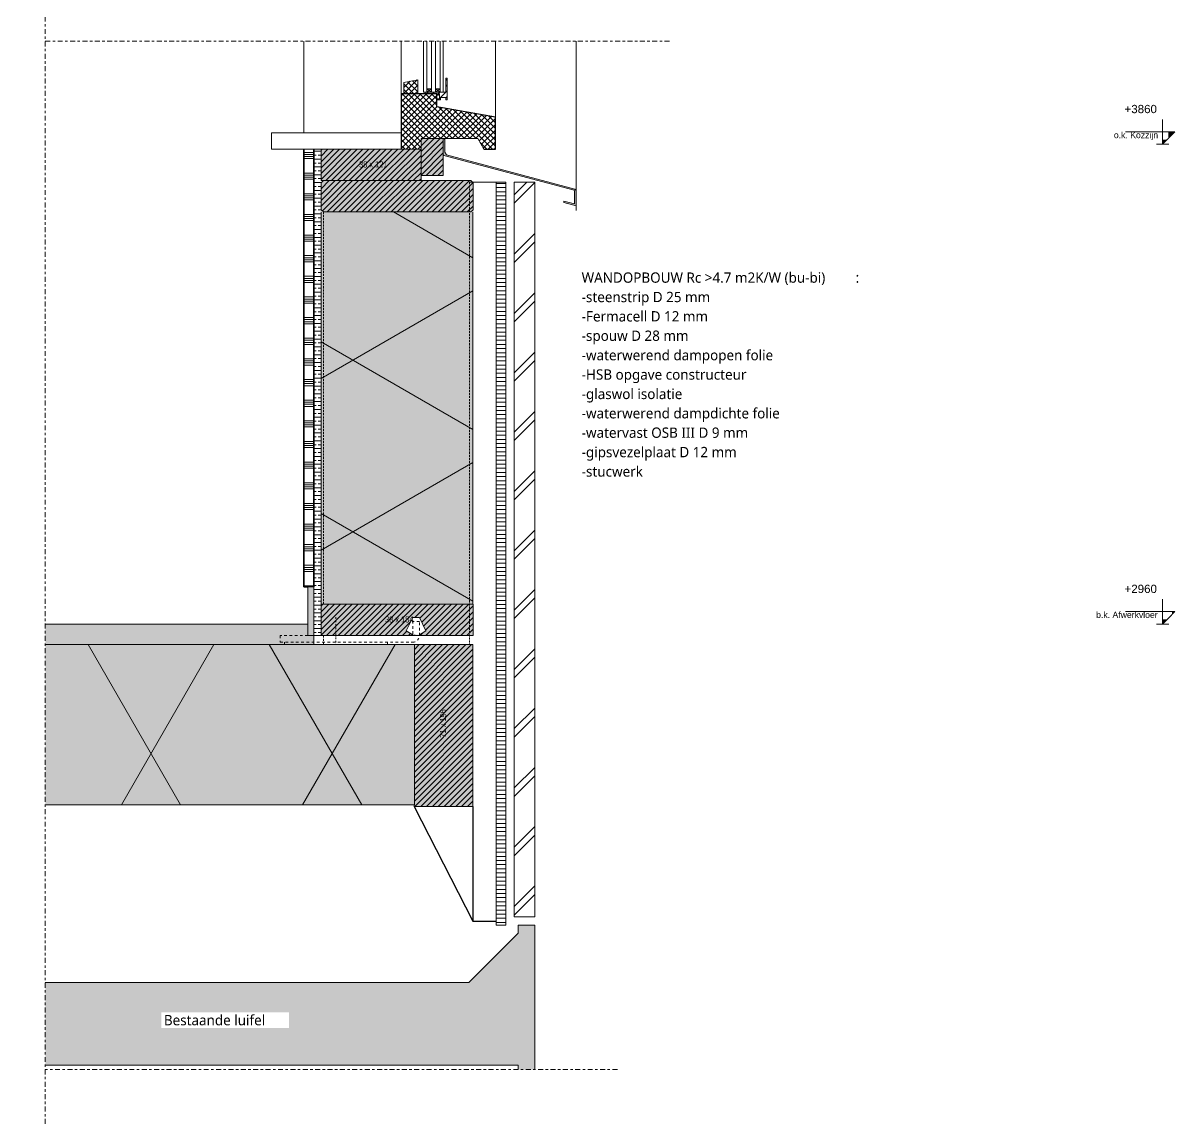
# Model space of a CAD drawing. Header units: millimetres. Extents: x 1813 to 34621, y -2347 to 13791.
# Drawn here: x 19223 to 20617, y 7341 to 8674 of the extents above; entities that cross this region are included whole.
import ezdxf

# ---------------------------------------------------------------- set-up
doc = ezdxf.new("R2010")
doc.units = ezdxf.units.MM
for name, pattern in [('Dash', [6.35, 3.175, -3.175]), ('MV_center', [15, 6, -3, 3, -3]), ('MV_hidden', [3.75, 2.5, -1.25]), ('Streep-stip _ detail', [4, 2, -1, 0, -1])]:
    doc.linetypes.add(name, pattern=pattern)
for name, color, linetype, lineweight in [('A-ANNO-NOTE', 131, 'Continuous', 18), ('A-DETL', 90, 'Continuous', 13), ('A-DETL-GENF', 92, 'Continuous', 18), ('A-DETL-MEDM', 33, 'Continuous', 18), ('G-ANNO-TEXT', 231, 'Continuous', 13)]:
    doc.layers.add(name, color=color, linetype=linetype, lineweight=lineweight)
doc.styles.add('Arial', font='arial.ttf', dxfattribs={"height": 7.5})
doc.styles.add('Arial_1', font='arial.ttf', dxfattribs={"height": 10})
doc.styles.add('Segoe UI_3', font='segoeui.ttf', dxfattribs={"height": 12.5})
doc.styles.add('Segoe UI_B', font='segoeui.ttf', dxfattribs={"height": 12.5})
doc.styles.add('Swis721 Cn BT_1', font='swissc.ttf', dxfattribs={"height": 7.5})
pattern_1 = [(45, (0, 0), (-3.5355339, 3.5355339), []), (135, (0, 0), (-3.5355339, -3.5355339), [])]

# ---------------------------------------------------------------- blocks, each defined once
blk = doc.blocks.new('42 isolatie - Type 1-5126929-Details Verbouwingen')
at = {"layer": 'A-DETL-GENF'}
blk.add_hatch(color=256, dxfattribs=at).paths.add_polyline_path([(38.3, -184.8), (513.3, -184.8), (513.3, -0.9), (38.3, -0.9)])
at = {"layer": 'A-DETL-GENF', "lineweight": 13}
h = blk.add_hatch(dxfattribs=at)
h.set_pattern_fill('FP_74', color=256, style=0, pattern_type=2)
h.set_pattern_definition([(300, (-2126.39, -181.76), (-155.885, -90), []), (240, (-2126.39, -181.76), (-155.885, 90), [])])
h.paths.add_polyline_path([(38.3, -184.8), (513.3, -184.8), (513.3, -0.9), (38.3, -0.9)])
at = {"layer": 'A-DETL-GENF'}
blk.add_line((38.3, -184.8), (513.3, -184.8), dxfattribs=at)
blk.add_line((38.3, -184.8), (513.3, -184.8), dxfattribs=at)
blk = doc.blocks.new('NLRS_00_DI_hout_rechthoekig1 - SLS 38x184-V187-Details Verbouwingen')
at = {"layer": 'A-DETL-GENF', "lineweight": 13}
h = blk.add_hatch(color=256, dxfattribs=at)
h.paths.add_polyline_path([(0, -38), (184, -38), (184, 0), (0, 0)])
h.paths.add_polyline_path([(119, -37), (111, -37), (103, -32.4), (111, -16), (119, -16), (127, -32.4)])
at = {"layer": 'A-DETL-MEDM', "lineweight": 13}
h = blk.add_hatch(dxfattribs=at)
h.set_pattern_fill('FP_263', color=256, style=0, pattern_type=2)
h.set_pattern_definition([(45, (-19583.465, -7970.376), (-3.5355339, 3.5355339), [])])
h.paths.add_polyline_path([(0, -38), (184, -38), (184, 0), (0, 0)])
h.paths.add_polyline_path([(119, -37), (111, -37), (103, -32.4), (111, -16), (119, -16), (127, -32.4)])
at = {"layer": 'A-DETL-MEDM'}
for p, q in [((0, 0), (184, 0)), ((0, -38), (0, 0)), ((184, 0), (184, -38)), ((184, 0), (184, -38)), ((184, 0), (184, -38)), ((184, -38), (0, -38)), ((184, -38), (0, -38))]:
    blk.add_line(p, q, dxfattribs=at)
blk = doc.blocks.new('31 driedubbel_glas - HR___ 2-5126931-Details Verbouwingen')
at = {"layer": 'A-DETL-GENF', "lineweight": 13}
for p, q in [((0, 24), (61.4, 24)), ((0, 20), (0, 24)), ((61.4, 20), (0, 20)), ((0, 14.5), (0, 20)), ((4, 14.5), (0, 20)), ((0, 14.5), (4, 20)), ((0, 14.5), (61.4, 14.5)), ((0, 0), (0, 14.5)), ((4, 14.5), (4, 20)), ((241.4, 24), (339.8, 24)), ((351.9, 20), (241.4, 20)), ((241.4, 14.5), (351.9, 14.5)), ((351.9, 20), (347.9, 20)), ((351.9, 14.5), (347.9, 20)), ((347.9, 14.5), (351.9, 20)), ((347.9, 20), (347.9, 14.5)), ((351.9, 24), (351.9, 20)), ((351.9, 14.5), (351.9, 20)), ((351.9, 14.5), (351.9, 0)), ((0, 9.5), (61.4, 9.5)), ((0, 4), (4, 9.5)), ((0, 9.5), (4, 4)), ((61.4, 4), (0, 4)), ((61.4, 0), (0, 0)), ((4, 9.5), (4, 4)), ((241.4, 9.5), (351.9, 9.5)), ((351.9, 4), (241.4, 4)), ((351.9, 0), (241.4, 0)), ((347.9, 4), (347.9, 9.5)), ((347.9, 9.5), (351.9, 4)), ((347.9, 4), (351.9, 9.5))]:
    blk.add_line(p, q, dxfattribs=at)
blk = doc.blocks.new('00 hout_rechthoekig_sls1 - SLS 38x184-5126933-Details Verbouwingen')
at = {"layer": 'A-DETL-GENF'}
blk.add_hatch(color=256, dxfattribs=at).paths.add_polyline_path([(141, 38), (2.8, 38), (0, 35.2), (0, 2.8), (2.8, 0), (181.2, 0), (184, 2.8), (184, 35.2), (181.2, 38)])
at = {"layer": 'A-DETL-MEDM', "lineweight": 13}
h = blk.add_hatch(dxfattribs=at)
h.set_pattern_fill('FP_265', color=256, style=0, pattern_type=2)
h.set_pattern_definition([(225, (19767.465, 8483.376), (3.5355339, -3.5355339), [])])
h.paths.add_polyline_path([(141, 38), (2.8, 38), (0, 35.2), (0, 2.8), (2.8, 0), (181.2, 0), (184, 2.8), (184, 35.2), (181.2, 38)])
at = {"layer": 'A-DETL-MEDM'}
for p, q in [((0, 35.2), (2.8, 38)), ((0, 35.2), (2.8, 38)), ((0, 2.8), (0, 35.2)), ((2.8, 38), (181.2, 38)), ((181.2, 38), (184, 35.2)), ((181.2, 38), (184, 35.2)), ((184, 35.2), (184, 2.8)), ((2.8, 0), (0, 2.8)), ((2.8, 0), (0, 2.8)), ((2.8, 0), (63, 0)), ((184, 2.8), (181.2, 0)), ((181.2, 0), (184, 2.8))]:
    blk.add_line(p, q, dxfattribs=at)
blk = doc.blocks.new('20 HSB_vloeranker1 - 25x170 6x60-5126940-Details Verbouwingen')
at = {"layer": 'A-DETL-GENF'}
for p, q in [((-16, -12), (-24, -16.6)), ((-16, -12), (-24, -16.6)), ((0, -16.6), (-8, -12)), ((-7.8, -12.1), (0, -16.6)), ((22.5, -3), (22.5, 0)), ((147.5, 0), (147.5, -3)), ((-24, -16.6), (-16, -33)), ((-16, -33), (-24, -16.6)), ((-8, -33), (0, -16.6)), ((-8, -33), (0, -16.6)), ((-16, -33), (-8, -33)), ((-16, -33), (-12, -33)), ((-8, -33), (-12, -33))]:
    blk.add_line(p, q, dxfattribs=at)
at = {"layer": 'A-DETL-GENF', "linetype": 'Dash'}
for p, q in [((-16, -11), (-16, -28)), ((152.5, -3), (-8, -3)), ((-8, -13), (-8, -28)), ((-6, -11), (112, -11)), ((119, -11), (152.5, -11)), ((152.5, -11), (152.5, -3)), ((-16, -28), (-8, -28))]:
    blk.add_line(p, q, dxfattribs=at)
at = {"layer": 'A-DETL-GENF', "linetype": 'Streep-stip _ detail', "lineweight": 13}
blk.add_line((85, -33.2), (85, 0), dxfattribs=at)
at = {"layer": 'A-DETL-GENF', "linetype": 'Dash'}
for centre, radius in [((-8, -11), 8), ((-6, -13), 2)]:
    blk.add_arc(centre, radius, 90, 180, dxfattribs=at)
blk = doc.blocks.new('42 isolatie - Type 1-5126939-Details Verbouwingen')
at = {"layer": 'A-DETL-GENF'}
blk.add_hatch(color=256, dxfattribs=at).paths.add_polyline_path([(0.3, 0.8), (59.3, 0.8), (59.3, 7.8), (0.3, 7.8)])
for p, q in [((59.3, 7.8), (0.3, 7.8)), ((0.3, 7.8), (0.3, 0.8)), ((0.3, 0.8), (59.3, 0.8)), ((59.3, 0.8), (59.3, 7.8))]:
    blk.add_line(p, q, dxfattribs=at)
blk = doc.blocks.new('NLRS_00_DI_hout_rechthoekig1 - SLS 38x121-V191-Details Verbouwingen')
at = {"layer": 'A-DETL-GENF', "lineweight": 13}
blk.add_hatch(color=256, dxfattribs=at).paths.add_polyline_path([(0, -38), (121, -38), (121, 0), (0, 0)])
at = {"layer": 'A-DETL-MEDM', "lineweight": 13}
h = blk.add_hatch(dxfattribs=at)
h.set_pattern_fill('FP_269', color=256, style=0, pattern_type=2)
h.set_pattern_definition([(45, (-19583.465, -8521.376), (-3.5355339, 3.5355339), [])])
h.paths.add_polyline_path([(0, -38), (121, -38), (121, 0), (0, 0)])
at = {"layer": 'A-DETL-MEDM'}
for p, q in [((0, 0), (121, 0)), ((0, -38), (0, 0)), ((121, 0), (121, -32)), ((121, 0), (121, -32)), ((121, 0), (121, -32)), ((121, -38), (0, -38)), ((121, -38), (0, -38)), ((121, -32), (121, -38)), ((121, -32), (121, -38)), ((121, -32), (121, -38))]:
    blk.add_line(p, q, dxfattribs=at)
blk = doc.blocks.new('00 hout_rechthoekig_sls1 - Vuren 27x45-V192-Details Verbouwingen')
at = {"layer": 'A-DETL-GENF', "lineweight": 13}
blk.add_hatch(color=256, dxfattribs=at).paths.add_polyline_path([(0, -27), (45, -27), (45, 0), (0, 0)])
at = {"layer": 'A-DETL-MEDM', "lineweight": 13}
h = blk.add_hatch(dxfattribs=at)
h.set_pattern_fill('FP_270', color=256, style=0, pattern_type=2)
h.set_pattern_definition([(315, (-8489.367, 19704.465), (3.5355339, 3.5355339), [])])
h.paths.add_polyline_path([(0, -27), (45, -27), (45, 0), (0, 0)])
at = {"layer": 'A-DETL-MEDM'}
for p, q in [((0, 0), (45, 0)), ((0, -27), (0, 0)), ((45, 0), (45, -27)), ((45, 0), (45, -27)), ((45, 0), (45, -27)), ((25.5, -27), (0, -27)), ((25.5, -27), (0, -27)), ((45, -27), (25.5, -27)), ((45, -27), (25.5, -27))]:
    blk.add_line(p, q, dxfattribs=at)
blk = doc.blocks.new('41 roval toscaan1 - Type 1-5126949-Details Verbouwingen')
at = {"layer": 'A-DETL-GENF'}
blk.add_hatch(color=256, dxfattribs=at).paths.add_polyline_path([(0.4, 20), (0.4, 1.5), (1.9, -0.4), (157.3, -42), (159.5, -44.9), (159.5, -60.5), (160.2, -61.5), (161.2, -61.7), (161.2, -42), (160.5, -41.1), (2.9, 1.1), (2.2, 2.1), (2.2, 17.7), (15.4, 14.2), (15.4, 16)])
for p, q in [((15.4, 16), (0.4, 20)), ((0.4, 20), (0.4, 1.5)), ((2.2, 2.1), (2.2, 17.7)), ((2.2, 17.7), (15.4, 14.2)), ((15.4, 14.2), (15.4, 16)), ((0.4, 1.5), (1.9, -0.4)), ((2.9, 1.1), (2.2, 2.1)), ((160.5, -41.1), (2.9, 1.1)), ((1.9, -0.4), (157.3, -42)), ((161.2, -42), (160.5, -41.1)), ((157.3, -42), (159.5, -44.9)), ((159.5, -44.9), (159.5, -60.5)), ((161.2, -61.7), (161.2, -42)), ((159.5, -60.5), (160.2, -61.5)), ((160.2, -61.5), (161.2, -61.7))]:
    blk.add_line(p, q, dxfattribs=at)
blk = doc.blocks.new('00_maskeer1 - Type 1-5126937-Details Verbouwingen')
at = {"layer": 'A-DETL-GENF', "linetype": 'MV_center'}
blk.add_line((1222, 0), (1980, 0), dxfattribs=at)
blk = doc.blocks.new('00_maskeer1 - Type 1-5126934-Details Verbouwingen')
at = {"layer": 'A-DETL-GENF', "linetype": 'MV_center'}
blk.add_line((-100, 0), (592.9, 0), dxfattribs=at)
blk = doc.blocks.new('NLRS_00_DI_hout_rechthoekig1 - Vuren 71x196-5121776-Details Verbouwingen')
at = {"layer": 'A-DETL-GENF', "lineweight": 13}
blk.add_hatch(color=256, dxfattribs=at).paths.add_polyline_path([(0, 0), (0, -71), (196, -71), (196, -0.1), (2, -0.1), (2, 0)])
at = {"layer": 'A-DETL-MEDM', "lineweight": 13}
h = blk.add_hatch(dxfattribs=at)
h.set_pattern_fill('FP_285', color=256, style=0, pattern_type=2)
h.set_pattern_definition([(315, (-7725.376, 19696.34), (3.5355339, 3.5355339), [])])
h.paths.add_polyline_path([(0, 0), (0, -71), (196, -71), (196, -0.1), (2, -0.1), (2, 0)])
at = {"layer": 'A-DETL-MEDM'}
for p, q in [((0, 0), (2, 0)), ((0, -71), (0, 0)), ((196, -0.1), (196, -71)), ((196, -0.1), (196, -71)), ((196, -0.1), (196, -71)), ((196, -71), (0, -71)), ((196, -71), (0, -71))]:
    blk.add_line(p, q, dxfattribs=at)
blk = doc.blocks.new('42 isolatie - Type 1-5126958-Details Verbouwingen')
at = {"layer": 'A-DETL-GENF'}
blk.add_hatch(color=256, dxfattribs=at).paths.add_polyline_path([(254.8, -194.8), (701.7, -194.8), (701.7, -0.8), (254.8, -0.8), (254.8, -77)])
at = {"layer": 'A-DETL-GENF', "lineweight": 13}
h = blk.add_hatch(dxfattribs=at)
h.set_pattern_fill('FP_286', color=256, style=0, pattern_type=2)
h.set_pattern_definition([(300, (-2123.12, -190.75), (-164.545, -95), []), (240, (-2123.12, -190.75), (-164.545, 95), [])])
h.paths.add_polyline_path([(254.8, -194.8), (701.7, -194.8), (701.7, -0.8), (254.8, -0.8), (254.8, -77)])
at = {"layer": 'A-DETL-GENF'}
for p, q in [((701.7, -0.8), (254.8, -0.8)), ((701.7, -0.8), (254.8, -0.8)), ((701.7, -194.8), (701.7, -0.8)), ((701.7, -194.8), (701.7, -0.8)), ((254.8, -194.8), (701.7, -194.8)), ((254.8, -194.8), (701.7, -194.8))]:
    blk.add_line(p, q, dxfattribs=at)
blk = doc.blocks.new('00_maskeer1 - Type 1-5126935-Details Verbouwingen')
at = {"layer": 'A-DETL-GENF', "linetype": 'MV_center'}
blk.add_line((2230.4, 0), (-65.7, 0), dxfattribs=at)

msp = doc.modelspace()

# ---------------------------------------------------------------- hatches: boundary and pattern name
at = {"layer": 'A-ANNO-NOTE'}
for points in [[(20602.5, 8527.4), (20617.5, 8542.4), (20602.5, 8542.4)], [(20602.5, 7946.4), (20617.5, 7961.4), (20602.5, 7961.4)]]:
    msp.add_hatch(color=256, dxfattribs=at).paths.add_polyline_path(points)
at = {"layer": 'A-DETL-GENF', "lineweight": 13}
h = msp.add_hatch(dxfattribs=at)
h.set_pattern_fill('FP_12', color=250, style=0, pattern_type=2)
h.set_pattern_definition([(45, (0, 0), (-3.5355339, 3.5355339), [])])
h.paths.add_polyline_path([(19728, 8581.4), (19728, 8584.1), (19734.5, 8584.1), (19734.5, 8581.4), (19736.3, 8581.4), (19736.3, 8607.4), (19734.5, 8607.4), (19734.5, 8590.4), (19709.5, 8590.4), (19709.5, 8588.4), (19724.5, 8588.4), (19724.5, 8586.9), (19725.5, 8586.9), (19725.5, 8588.4), (19727, 8588.4), (19727, 8582.4), (19724.5, 8582.4), (19724.5, 8581.4)])
h = msp.add_hatch(dxfattribs=at)
h.set_pattern_fill('FP_10', color=250, style=0, pattern_type=2)
h.set_pattern_definition(pattern_1)
h.paths.add_polyline_path([(19700.5, 8588.4), (19700.5, 8605.4), (19683.5, 8602.4), (19683.5, 8588.4)])
h = msp.add_hatch(dxfattribs=at)
h.set_pattern_fill('FP_10', color=250, style=0, pattern_type=2)
h.set_pattern_definition(pattern_1)
h.paths.add_polyline_path([(19680.5, 8521.4), (19704.5, 8521.4), (19704.5, 8534.4), (19731.5, 8534.4), (19731.5, 8534.5), (19732.1, 8534.4), (19773.2, 8534.4), (19780.7, 8521.4), (19794.5, 8521.4), (19794.5, 8560.3), (19723.5, 8572.8), (19723.5, 8588.4), (19680.5, 8588.4), (19680.5, 8534.4)])
h = msp.add_hatch(dxfattribs=at)
h.set_pattern_fill('FP_9', color=254, style=0, pattern_type=2)
h.set_pattern_definition([(0, (0, 10), (0, 25), []), (0, (0, 12.5), (0, 25), []), (0, (0, 15), (0, 25), []), (0, (0, 17.5), (0, 25), [])])
h.paths.add_polyline_path([(19574.5, 7991.4), (19574.5, 8521.4), (19562.5, 8521.4), (19562.5, 7991.4), (19567.5, 7991.4)])
h = msp.add_hatch(dxfattribs=at)
h.set_pattern_fill('FP_11', color=250, style=0, pattern_type=2)
h.set_pattern_definition([(0, (0, 0), (0, 9.476), []), (0, (0, 4.738), (0, 9.476), [4.738, -2.369])])
h.paths.add_polyline_path([(19583.5, 7932.4), (19583.5, 8521.4), (19574.5, 8521.4), (19574.5, 7932.4)])
h = msp.add_hatch(dxfattribs=at)
h.set_pattern_fill('FP_127', color=250, style=0, pattern_type=2)
h.set_pattern_definition([(0, (0, 0), (0, 5), [])])
h.paths.add_polyline_path([(19807.3, 7581.7), (19807.3, 8481.4), (19795.3, 8481.4), (19795.3, 7581.7)])
h = msp.add_hatch(dxfattribs=at)
h.set_pattern_fill('FP_76', color=57, style=0, pattern_type=2)
h.set_pattern_definition([(45, (0, 0), (-35.92102, 35.92102), []), (45, (10.16, 0), (-35.92102, 35.92102), [])])
h.paths.add_polyline_path([(19842.3, 7591.7), (19842.3, 8481.4), (19817.3, 8481.4), (19817.3, 7591.7)])
h = msp.add_hatch(dxfattribs=at)
h.set_pattern_fill('FP_80', color=254, style=0, pattern_type=2)
h.set_pattern_definition([(0, (0, 0), (20.32, 5.08), [1.676, -13.564, 1.676, -13.564, -81.28]), (0, (0, 0), (20.32, 5.08), [-30.48, 1.676, -28.804, 1.676, -13.564, -35.56]), (0, (0, 0), (20.32, 5.08), [-76.2, 1.676, -8.484, 1.676, -23.724]), (120, (7.62, 2.54), (-14.559409, 15.0576362), [1.676, -13.564, 1.676, -13.564, -81.28]), (120, (7.62, 2.54), (-14.559409, 15.0576362), [-30.48, 1.676, -28.804, 1.676, -13.564, -35.56]), (120, (7.62, 2.54), (-14.559409, 15.0576362), [-76.2, 1.676, -8.484, 1.676, -23.724]), (240, (10.16, 12.7), (-5.760591, -20.1376362), [1.676, -13.564, 1.676, -13.564, -81.28]), (240, (10.16, 12.7), (-5.760591, -20.1376362), [-30.48, 1.676, -28.804, 1.676, -13.564, -35.56]), (240, (10.16, 12.7), (-5.760591, -20.1376362), [-76.2, 1.676, -8.484, 1.676, -23.724])])
h.paths.add_polyline_path([(18367.5, 7921.4), (18697.5, 7921.4), (18697.5, 7946.4), (18367.5, 7946.4), (18367.5, 7932.4), (18360.5, 7932.4), (18360.5, 7921.4)])
h.paths.add_polyline_path([(19567.5, 7921.4), (19574.5, 7921.4), (19574.5, 7932.4), (19567.5, 7932.4), (19567.5, 7946.4), (19249.5, 7946.4), (19249.5, 7921.4), (19344.5, 7921.4)])
at = {"layer": 'A-DETL-GENF'}
msp.add_hatch(color=9, dxfattribs=at).paths.add_polyline_path([(19822.3, 7406.7), (19842.3, 7406.7), (19842.3, 7581.7), (19822.3, 7581.7), (19822.3, 7572.1), (19762.3, 7512.1), (19249.5, 7512.1), (19249.5, 7412.1), (19822.3, 7412.1)])

# ---------------------------------------------------------------- linework, layer by layer
at = {"layer": 'A-DETL'}
for p, q in [((19562.5, 8652.1), (19562.5, 8541.4)), ((19680.5, 8588.4), (19680.5, 8652.1)), ((19794.5, 8652.1), (19794.5, 8560.3)), ((19892.3, 8652.1), (19892.3, 8471.3)), ((19736.3, 8607.4), (19734.5, 8607.4)), ((19734.5, 8607.4), (19734.5, 8590.4)), ((19736.3, 8581.4), (19736.3, 8607.4)), ((19709.5, 8590.4), (19709.5, 8588.4)), ((19734.5, 8590.4), (19709.5, 8590.4)), ((19723.5, 8588.4), (19724.5, 8588.4)), ((19724.5, 8588.4), (19724.5, 8586.9)), ((19724.5, 8586.9), (19725.5, 8586.9)), ((19727, 8582.4), (19724.5, 8582.4)), ((19724.5, 8582.4), (19724.5, 8581.4)), ((19724.5, 8581.4), (19728, 8581.4)), ((19725.5, 8586.9), (19725.5, 8588.4)), ((19725.5, 8588.4), (19727, 8588.4)), ((19727, 8588.4), (19727, 8582.4)), ((19728, 8581.4), (19728, 8584.1)), ((19728, 8584.1), (19734.5, 8584.1)), ((19734.5, 8584.1), (19734.5, 8581.4)), ((19734.5, 8581.4), (19736.3, 8581.4)), ((19763.3, 8481.4), (19795.3, 8481.4)), ((19807.3, 8481.4), (19795.3, 8481.4)), ((19795.3, 8481.4), (19795.3, 7581.7)), ((19807.3, 7581.7), (19807.3, 8481.4)), ((19842.3, 8481.4), (19817.3, 8481.4)), ((19817.3, 8481.4), (19817.3, 7591.7)), ((19842.3, 7591.7), (19842.3, 8481.4)), ((19583.5, 7970.4), (19583.5, 8445.4)), ((19892.3, 8452.8), (19892.3, 8447.4)), ((19567.5, 7946.4), (19249.5, 7946.4)), ((19574.5, 7932.4), (19583.5, 7932.4)), ((19574.5, 7921.4), (19574.5, 7932.4)), ((19817.3, 7591.7), (19842.3, 7591.7)), ((19795.3, 7581.7), (19807.3, 7581.7))]:
    msp.add_line(p, q, dxfattribs=at)
at = {"layer": 'A-DETL', "lineweight": 18}
for p, q in [((19700.5, 8605.4), (19683.5, 8602.4)), ((19683.5, 8602.4), (19683.5, 8588.4)), ((19700.5, 8588.4), (19700.5, 8605.4)), ((19680.5, 8541.4), (19523.5, 8541.4)), ((19523.5, 8541.4), (19523.5, 8521.4)), ((19732.1, 8534.4), (19773.2, 8534.4)), ((19773.2, 8534.4), (19780.7, 8521.4)), ((19523.5, 8521.4), (19583.5, 8521.4)), ((19842.3, 7581.7), (19822.3, 7581.7)), ((19822.3, 7581.7), (19822.3, 7572.1)), ((19842.3, 7406.7), (19842.3, 7581.7)), ((19822.3, 7572.1), (19762.3, 7512.1)), ((19762.3, 7512.1), (19249.5, 7512.1)), ((19249.5, 7412.1), (19822.3, 7412.1)), ((19822.3, 7412.1), (19822.3, 7406.7))]:
    msp.add_line(p, q, dxfattribs=at)
at = {"layer": 'A-DETL', "lineweight": 35}
for p, q in [((19562.5, 8521.4), (19562.5, 7991.4)), ((19574.5, 7991.4), (19574.5, 8521.4)), ((19562.5, 7991.4), (19567.5, 7991.4))]:
    msp.add_line(p, q, dxfattribs=at)
at = {"layer": 'A-DETL', "linetype": 'MV_hidden'}
for p, q in [((19763.3, 8481.4), (19763.3, 7921.4)), ((19586.5, 8445.4), (19586.5, 7970.4)), ((19586.5, 7932.4), (19586.5, 7921.4))]:
    msp.add_line(p, q, dxfattribs=at)
at = {"layer": 'A-DETL', "lineweight": 25}
for p, q in [((19696.3, 7725.4), (19767.3, 7586.4)), ((19767.3, 7725.4), (19767.3, 7586.4)), ((19767.3, 7586.4), (19795.3, 7586.4))]:
    msp.add_line(p, q, dxfattribs=at)
at = {"layer": 'A-DETL-MEDM', "lineweight": 25}
for p, q in [((19723.5, 8588.4), (19680.5, 8588.4)), ((19680.5, 8588.4), (19680.5, 8521.4)), ((19723.5, 8572.8), (19723.5, 8588.4)), ((19794.5, 8560.3), (19723.5, 8572.8)), ((19794.5, 8521.4), (19794.5, 8560.3)), ((19780.7, 8521.4), (19794.5, 8521.4))]:
    msp.add_line(p, q, dxfattribs=at)

# ---------------------------------------------------------------- block references
at = {"layer": 'A-DETL-GENF', "linetype": 'MV_center'}
for name, p, rotation in [('00_maskeer1 - Type 1-5126935-Details Verbouwingen', (19249.5, 9571.4), 270.0000000000002), ('00_maskeer1 - Type 1-5126934-Details Verbouwingen', (19842.3, 7406.7), 180)]:
    msp.add_blockref(name, p, dxfattribs=dict(at, rotation=rotation))
at = {"layer": 'A-DETL-GENF', "lineweight": 13, "rotation": 89.9999999999992}
msp.add_blockref('31 driedubbel_glas - HR___ 2-5126931-Details Verbouwingen', (19731.5, 8590.7), dxfattribs=at)
at = {"layer": 'A-DETL-GENF', "linetype": 'MV_center'}
msp.add_blockref('00_maskeer1 - Type 1-5126937-Details Verbouwingen', (18027.5, 8652.1), dxfattribs=at)
at = {"layer": 'A-DETL-GENF'}
for name, p, rotation in [('41 roval toscaan1 - Type 1-5126949-Details Verbouwingen', (19892.7, 8472.8), 180), ('42 isolatie - Type 1-5126929-Details Verbouwingen', (19582.5, 7932.1), 90.00000000000045), ('42 isolatie - Type 1-5126939-Details Verbouwingen', (19575.3, 7932.1), 90.00000000000045)]:
    msp.add_blockref(name, p, dxfattribs=dict(at, rotation=rotation))
at = {"layer": 'A-DETL-GENF', "linetype": 'Dash', "rotation": 180}
msp.add_blockref('20 HSB_vloeranker1 - 25x170 6x60-5126940-Details Verbouwingen', (19686.5, 7921.4), dxfattribs=at)
at = {"layer": 'A-DETL-GENF'}
msp.add_blockref('42 isolatie - Type 1-5126958-Details Verbouwingen', (18994.7, 7922.2), dxfattribs=at)
at = {"layer": 'A-DETL-MEDM', "lineweight": 13}
for name, p, rotation in [('00 hout_rechthoekig_sls1 - Vuren 27x45-V192-Details Verbouwingen', (19704.5, 8489.4), 90.00000000000007), ('NLRS_00_DI_hout_rechthoekig1 - Vuren 71x196-5121776-Details Verbouwingen', (19696.3, 7725.4), 90.00000000000146)]:
    msp.add_blockref(name, p, dxfattribs=dict(at, rotation=rotation))
for name, p in [('NLRS_00_DI_hout_rechthoekig1 - SLS 38x121-V191-Details Verbouwingen', (19583.5, 8521.4)), ('NLRS_00_DI_hout_rechthoekig1 - SLS 38x184-V187-Details Verbouwingen', (19583.5, 7970.4))]:
    msp.add_blockref(name, p, dxfattribs=at)
at = {"layer": 'A-DETL-MEDM', "rotation": 180}
msp.add_blockref('00 hout_rechthoekig_sls1 - SLS 38x184-5126933-Details Verbouwingen', (19767.5, 8483.4), dxfattribs=at)

# ---------------------------------------------------------------- texts
at = {"layer": 'A-ANNO-NOTE', "lineweight": 13, "char_height": 10, "width": 48.502, "attachment_point": 1, "style": 'Arial_1', "bg_fill": 3, "box_fill_scale": 1.25, "bg_fill_color": 9, "bg_fill_true_color": 13158600, "bg_fill_transparency": 0}
for s, insert in [('+3860', (20556.4, 8575.1)), ('+2960', (20556.4, 7994))]:
    msp.add_mtext(s, dxfattribs=dict(at, insert=insert))
at = {"layer": 'A-ANNO-NOTE', "lineweight": 13, "char_height": 7.5, "width": 38.481, "attachment_point": 1, "style": 'Swis721 Cn BT_1'}
for s, insert in [('38 x 121', (19629.5, 8506.8)), ('38 x 184', (19661, 7955.8))]:
    msp.add_mtext(s, dxfattribs=dict(at, insert=insert))
at = {"layer": 'A-ANNO-NOTE', "lineweight": 13, "insert": (19727.4, 7808.9), "char_height": 7.5, "width": 38.481, "attachment_point": 1, "rotation": 90, "style": 'Swis721 Cn BT_1'}
msp.add_mtext('71 x 196', dxfattribs=at)
at = {"layer": 'G-ANNO-TEXT', "color": 7, "char_height": 12.5, "attachment_point": 1}
for s, insert, width, style in [('WANDOPBOUW Rc >4.7 m2K/W (bu-bi)', (19899, 8372.2), 402.046, 'Segoe UI_B'), (':', (20230.7, 8372.2), 4.409, 'Segoe UI_3'), ('-steenstrip D 25 mm', (19899, 8348.7), 192.806, 'Segoe UI_3'), ('-Fermacell D 12 mm', (19899, 8325.3), 190.802, 'Segoe UI_3'), ('-spouw D 28 mm', (19899, 8301.8), 162.342, 'Segoe UI_3'), ('-waterwerend dampopen folie ', (19899, 8278.3), 290.612, 'Segoe UI_3'), ('-HSB opgave constructeur', (19899, 8254.8), 244.916, 'Segoe UI_3'), ('-glaswol isolatie', (19899, 8231.3), 150.717, 'Segoe UI_3'), ('-waterwerend dampdichte folie', (19899, 8207.9), 294.219, 'Segoe UI_3'), ('-watervast OSB III D 9 mm', (19899, 8184.4), 246.519, 'Segoe UI_3'), ('-gipsvezelplaat D 12 mm', (19899, 8160.9), 234.093, 'Segoe UI_3'), ('-stucwerk', (19899, 8137.4), 90.19, 'Segoe UI_3')]:
    msp.add_mtext(s, dxfattribs=dict(at, insert=insert, width=width, style=style))

# ---------------------------------------------------------------- next in the draw order: texts
at = {"layer": 'A-ANNO-NOTE', "lineweight": 13, "char_height": 7.5, "attachment_point": 1, "style": 'Arial', "bg_fill": 3, "box_fill_scale": 1.25, "bg_fill_color": 9, "bg_fill_true_color": 13158600, "bg_fill_transparency": 0}
for s, insert, width in [('o.k. Kozzijn', (20543.5, 8542.3), 64.135), ('b.k. Afwerkvloer', (20522, 7961.3), 90.19)]:
    msp.add_mtext(s, dxfattribs=dict(at, insert=insert, width=width))
at = {"layer": 'G-ANNO-TEXT', "color": 7, "insert": (19393.1, 7472.9), "char_height": 12.5, "width": 148.312, "attachment_point": 1, "style": 'Segoe UI_3', "bg_fill": 3, "box_fill_scale": 1.25, "bg_fill_color": 9, "bg_fill_true_color": 13158600, "bg_fill_transparency": 0}
msp.add_mtext('Bestaande luifel', dxfattribs=at)

# ---------------------------------------------------------------- next in the draw order: linework, layer by layer
at = {"layer": 'A-ANNO-NOTE'}
for p, q in [((20602.5, 8527.4), (20602.5, 8557.6)), ((20602.5, 8542.5), (20557.5, 8542.5)), ((20602.5, 8542.4), (20617.5, 8542.4)), ((20602.5, 8527.4), (20602.5, 8542.4)), ((20617.5, 8542.4), (20602.5, 8527.4)), ((20610, 8527.4), (20595, 8527.4)), ((20602.5, 7946.4), (20602.5, 7976.6)), ((20602.5, 7961.5), (20557.5, 7961.5)), ((20602.5, 7961.4), (20617.5, 7961.4)), ((20602.5, 7946.4), (20602.5, 7961.4)), ((20617.5, 7961.4), (20602.5, 7946.4)), ((20610, 7946.4), (20595, 7946.4))]:
    msp.add_line(p, q, dxfattribs=at)

doc.saveas('drawing.dxf')
